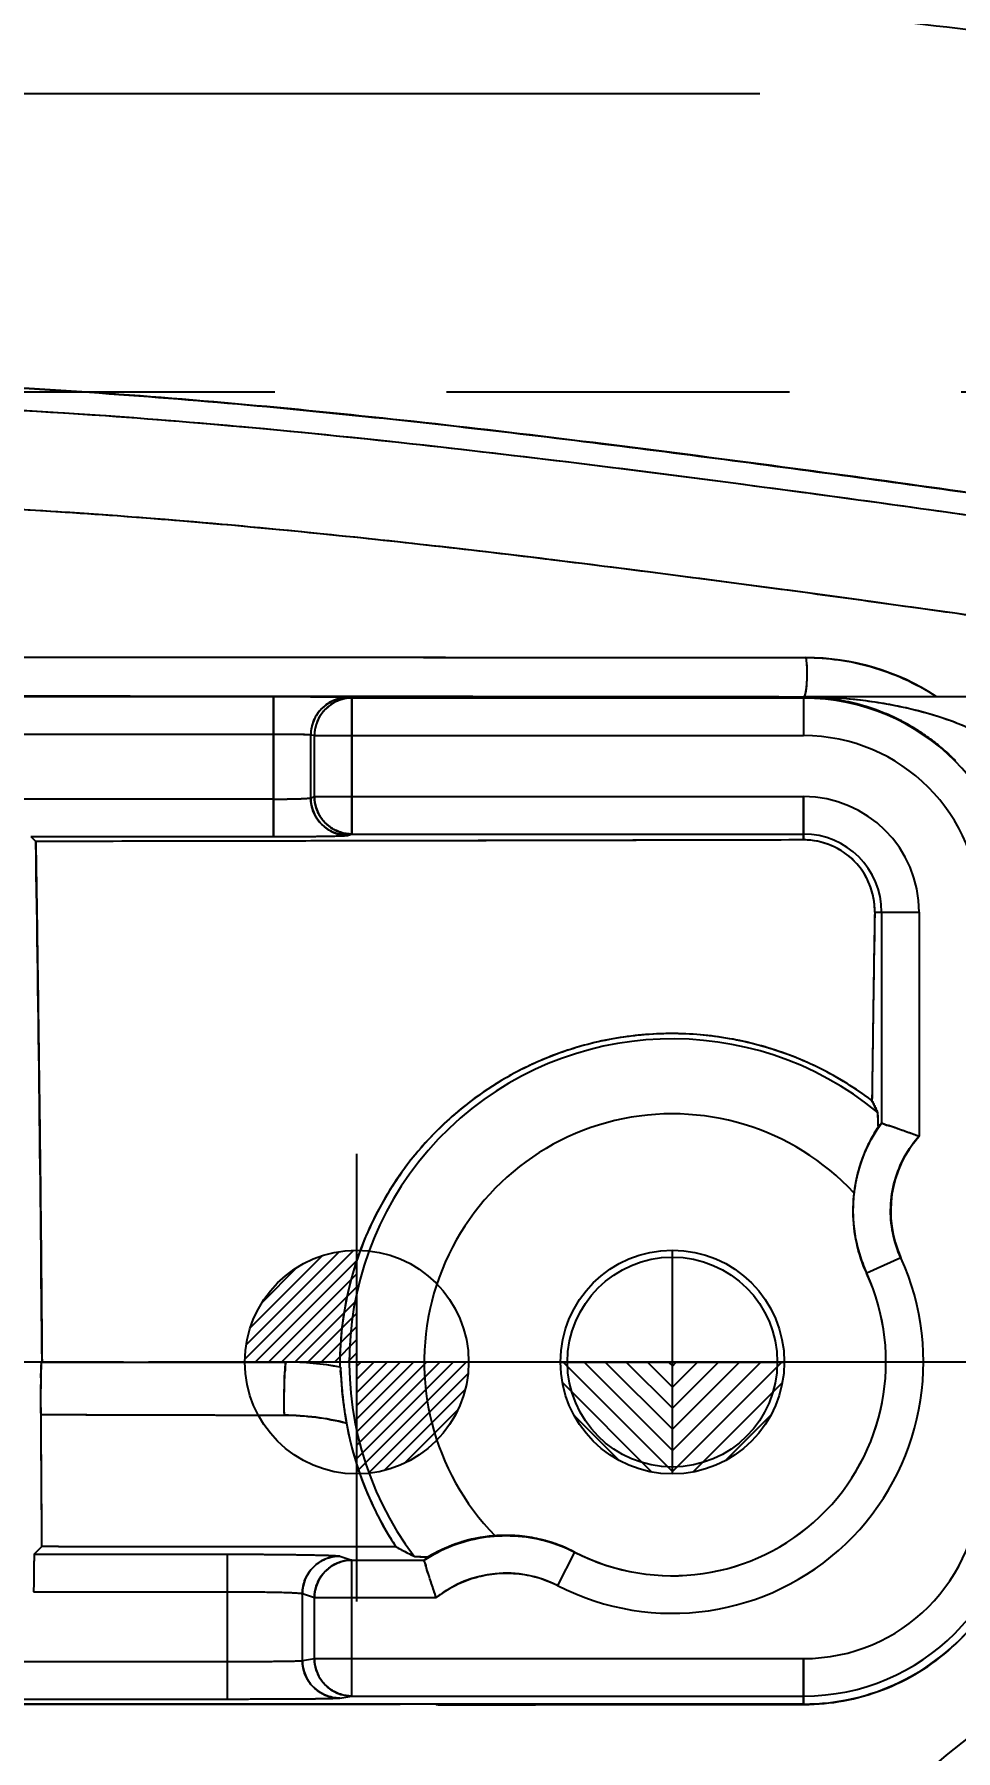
# Model space of a CAD drawing. Header units: millimetres. Extents: x 23075 to 24509, y -21593 to -20579.
# Drawn here: x 23818.43 to 23830.78, y -20919.09 to -20896.09 of the extents above; entities that cross this region are included whole.
import ezdxf

# ---------------------------------------------------------------- set-up
doc = ezdxf.new("R2010")
doc.units = ezdxf.units.MM
doc.header["$LTSCALE"] = 8
for name, pattern in [('CENTER', [2, 1.25, -0.25, 0.25, -0.25]), ('CENTER2', [1.125, 0.75, -0.125, 0.125, -0.125]), ('HIDDEN', [0.375, 0.25, -0.125])]:
    doc.linetypes.add(name, pattern=pattern)
doc.layers.get('DEFPOINTS').update_dxf_attribs({"color": 6})
for name, color, linetype in [('Cav-cor', 30, 'Continuous'), ('CL', 1, 'Continuous'), ('PIN', 5, 'Continuous'), ('PRODUCT', 1, 'Continuous'), ('SP', 3, 'Continuous'), ('WT', 4, 'Continuous')]:
    doc.layers.add(name, color=color, linetype=linetype)
doc.layers.add('dim', color=3, linetype='Continuous', lineweight=15)
doc.styles.get("Standard").update_dxf_attribs({"font": 'txt.shx', "width": 0.8, "bigfont": 'chineset.shx'})
doc.dimstyles.new('ISO-25', dxfattribs={"dimtxt": 5, "dimasz": 4, "dimexe": 0.3, "dimexo": 0.3, "dimtad": 0, "dimzin": 1, "dimdsep": 46, "dimtxsty": 'Standard', "dimcen": 0, "dimclrd": 3, "dimclre": 3, "dimclrt": 3, "dimazin": 0, "dimtfac": 1, "dimtofl": 0, "dimtmove": 0, "dimatfit": 0, "dimfxl": 0, "dimarcsym": 0})

# ---------------------------------------------------------------- blocks, each defined once
blk = doc.blocks.new('20160826.095208')
at = {"layer": 'SP', "linetype": 'HIDDEN'}
for radius in [16.5, 15, 14]:
    blk.add_circle((0, 0), radius, dxfattribs=at)
blk = doc.blocks.new('*D28254')
at = {"layer": 'DEFPOINTS', "color": 0}
for p in [(23757.156, -20886.885), (23896.296, -20886.885), (23858.156, -20996.885)]:
    blk.add_point(p, dxfattribs=at)
at = {"layer": 'dim', "color": 3, "lineweight": -2}
for p, q in [((23757.456, -20886.885), (23896.596, -20886.885)), ((23896.296, -20890.885), (23896.296, -20933.593)), ((23896.296, -20992.885), (23896.296, -20950.177)), ((23858.456, -20996.885), (23896.596, -20996.885))]:
    blk.add_line(p, q, dxfattribs=at)
at = {"layer": 'dim', "color": 3}
for points in [[(23896.963, -20890.885), (23895.63, -20890.885), (23896.296, -20886.885)], [(23895.63, -20992.885), (23896.963, -20992.885), (23896.296, -20996.885)]]:
    blk.add_solid(points, dxfattribs=at)
at = {"layer": 'dim', "color": 3, "insert": (23896.296, -20941.885), "char_height": 5, "attachment_point": 5, "rotation": 90}
blk.add_mtext('110.00', dxfattribs=at)
blk = doc.blocks.new('*D28255')
at = {"layer": 'DEFPOINTS', "color": 0}
for p in [(23757.156, -20844.885), (23853.682, -20996.885), (23904.156, -20996.885)]:
    blk.add_point(p, dxfattribs=at)
at = {"layer": 'dim', "color": 3, "lineweight": -2}
for p, q in [((23757.456, -20844.885), (23904.456, -20844.885)), ((23904.156, -20848.885), (23904.156, -20911.593)), ((23904.156, -20992.885), (23904.156, -20930.177)), ((23853.982, -20996.885), (23904.456, -20996.885))]:
    blk.add_line(p, q, dxfattribs=at)
at = {"layer": 'dim', "color": 3}
for points in [[(23904.823, -20848.885), (23903.49, -20848.885), (23904.156, -20844.885)], [(23903.49, -20992.885), (23904.823, -20992.885), (23904.156, -20996.885)]]:
    blk.add_solid(points, dxfattribs=at)
at = {"layer": 'dim', "color": 3, "insert": (23904.156, -20920.885), "char_height": 5, "attachment_point": 5, "rotation": 90}
blk.add_mtext('152.00', dxfattribs=at)

msp = doc.modelspace()

# ---------------------------------------------------------------- hatches: boundary and pattern name
at = {"layer": 'PIN', "linetype": 'Continuous'}
h = msp.add_hatch(dxfattribs=at)
h.set_pattern_fill('ANSI31', color=3, angle=90, style=0)
h.set_pattern_definition([(45, (23617.47071, -20928.12481), (0.08838835, -0.08838835), [])])
h.paths.add_polyline_path([(23822.753, -20913.885), (23824.253, -20913.885, -0.414214), (23822.753, -20915.385)])
h.paths.add_polyline_path([(23822.753, -20912.385), (23822.753, -20913.885), (23821.253, -20913.885, -0.414214)])
at = {"layer": 'PIN', "linetype": 'CENTER2'}
h = msp.add_hatch(dxfattribs=at)
h.set_pattern_fill('ANSI31', color=4, scale=1.6, angle=90, style=0)
h.set_pattern_definition([(135, (24101.14106, -20501.9171), (-0.14142136, -0.14142136), [])])
h.paths.add_polyline_path([(23826.985, -20913.885), (23825.485, -20913.885, 0.414214), (23826.985, -20915.385)])
h = msp.add_hatch(dxfattribs=at)
h.set_pattern_fill('ANSI31', color=4, scale=1.6, angle=90, style=0)
h.set_pattern_definition([(45, (23552.82942, -20501.9171), (0.14142136, -0.14142136), [])])
h.paths.add_polyline_path([(23826.985, -20913.885), (23828.485, -20913.885, -0.414214), (23826.985, -20915.385)])

# ---------------------------------------------------------------- linework, layer by layer
at = {"layer": 'Cav-cor', "color": 241}
for p, q in [((23821.635, -20904.97), (23800.678, -20904.97)), ((23821.635, -20906.842), (23821.635, -20904.97)), ((23822.688, -20904.986), (23822.638, -20904.978)), ((23828.744, -20904.986), (23822.688, -20904.986)), ((23822.688, -20906.808), (23822.688, -20904.986)), ((23828.744, -20904.97), (23828.744, -20905.489)), ((23821.635, -20905.472), (23800.678, -20905.472)), ((23822.187, -20905.489), (23822.136, -20905.481)), ((23822.136, -20906.323), (23822.136, -20905.481)), ((23822.187, -20905.489), (23828.744, -20905.489)), ((23822.187, -20906.306), (23822.187, -20905.489)), ((23821.635, -20906.339), (23800.678, -20906.339)), ((23822.136, -20906.323), (23822.187, -20906.306)), ((23822.187, -20906.306), (23828.744, -20906.306)), ((23828.744, -20906.887), (23828.744, -20906.306)), ((23818.384, -20906.842), (23821.635, -20906.842)), ((23818.384, -20906.842), (23818.449, -20906.907)), ((23822.638, -20906.825), (23822.688, -20906.808)), ((23822.688, -20906.808), (23828.744, -20906.808)), ((23829.698, -20907.855), (23830.293, -20907.855)), ((23829.791, -20907.855), (23829.791, -20910.682)), ((23830.293, -20907.855), (23830.293, -20910.858)), ((23829.747, -20910.732), (23829.791, -20910.682)), ((23830.048, -20912.486), (23829.591, -20912.695)), ((23818.533, -20913.885), (23821.809, -20913.885)), ((23818.43, -20916.461), (23818.531, -20916.359)), ((23818.43, -20916.461), (23821.021, -20916.461)), ((23821.021, -20918.401), (23821.021, -20916.461)), ((23822.526, -20916.486), (23822.688, -20916.54)), ((23822.688, -20916.54), (23823.657, -20916.54)), ((23822.688, -20918.362), (23822.688, -20916.54)), ((23823.657, -20916.54), (23823.712, -20916.496)), ((23825.447, -20916.88), (23825.677, -20916.433)), ((23818.421, -20916.963), (23821.021, -20916.963)), ((23822.024, -20916.988), (23822.187, -20917.042)), ((23822.024, -20917.886), (23822.024, -20916.988)), ((23822.187, -20917.042), (23823.818, -20917.042)), ((23822.187, -20917.859), (23822.187, -20917.042)), ((23801.292, -20917.899), (23821.021, -20917.899)), ((23822.024, -20917.886), (23822.187, -20917.859)), ((23822.187, -20917.859), (23828.744, -20917.859)), ((23828.744, -20918.469), (23828.744, -20917.859)), ((23801.292, -20918.401), (23821.021, -20918.401)), ((23822.526, -20918.389), (23822.688, -20918.362)), ((23822.688, -20918.362), (23828.744, -20918.362)), ((23828.744, -20918.469), (23793.569, -20918.469))]:
    msp.add_line(p, q, dxfattribs=at)
msp.add_circle((23826.985, -20913.885), 1.407, dxfattribs=at)
for centre, radius, start, end in [((23828.772, -20907.652), 3.209, 56.9338, 89.9546), ((23822.639, -20905.481), 0.502, 90.0723, 180.0094), ((23822.689, -20905.489), 0.503, 90.0926, 179.9924), ((23828.726, -20907.869), 2.899, 44.7826, 89.6379), ((23828.744, -20907.855), 2.869, 0, 90), ((23828.744, -20907.855), 2.366, 0, 90), ((23822.639, -20906.323), 0.503, 180.0246, 269.9007), ((23822.689, -20906.306), 0.503, 180.0279, 269.8975), ((23828.744, -20907.855), 1.549, 0, 90), ((22952.304, -20920.836), 866.257, 0.459734, 0.92133), ((23828.744, -20907.855), 1.047, 0, 90), ((23828.746, -20907.839), 0.952, 359.0592, 90.1205), ((24753.578, -20922.681), 923.999, 179.080606, 179.237217), ((23826.985, -20913.885), 4.332, 50.548, 216.9154), ((23826.985, -20913.885), 3.327, 42.965, 224.3928), ((23820.939, -20914.695), 9.73, 25.2775, 26.3198), ((23831.418, -20911.86), 1.506, 138.3002, 204.5666), ((23831.416, -20911.854), 2.01, 173.2315, 204.6261), ((23826.985, -20913.885), 3.367, 242.8155, 24.5477), ((23826.985, -20913.885), 2.864, 242.7328, 24.625), ((23821.809, -20917.704), 3.819, 79.1803, 90), ((23821.773, -20917.993), 3.396, 75.6437, 89.8253), ((23826.966, -20913.923), 4.42, 190.1625, 213.5022), ((23828.744, -20915.493), 2.869, 270, 0), ((23828.744, -20915.493), 2.366, 270, 0), ((23824.752, -20918.218), 2.01, 62.7318, 94.1263), ((23822.527, -20916.988), 0.503, 90.0993, 179.9754), ((23822.689, -20917.042), 0.503, 90.1025, 179.9721), ((23827.959, -20907.606), 9.928, 241.8811, 243.4493), ((23824.758, -20918.222), 1.508, 62.8244, 128.5523), ((23828.744, -20915.493), 2.976, 270, 321.2095), ((23822.527, -20917.886), 0.502, 179.9906, 269.9277), ((23822.689, -20917.859), 0.503, 180.0076, 269.9074)]:
    msp.add_arc(centre, radius, start, end, dxfattribs=at)
for points, knots in [([(23857.859, -20903.399), (23856.502, -20902.715), (23853.739, -20901.457), (23848.053, -20899.355), (23842.174, -20897.82), (23836.197, -20896.726), (23831.66, -20896.088), (23827.091, -20895.602), (23823.269, -20895.297), (23820.206, -20895.096), (23817.146, -20894.918), (23813.325, -20894.739), (23808.742, -20894.619), (23804.165, -20894.617), (23799.594, -20894.756), (23795.03, -20895.062), (23790.478, -20895.552), (23787.454, -20895.976), (23785.944, -20896.208)], [0, 0, 0, 0, 0.062299, 0.124308, 0.248372, 0.310736, 0.373347, 0.436159, 0.499077, 0.530536, 0.561971, 0.624739, 0.687373, 0.749894, 0.812349, 0.874814, 0.937368, 1, 1, 1, 1]), ([(23848.561, -20909.379), (23848.064, -20908.807), (23847.268, -20907.991), (23846.114, -20907.008), (23845.198, -20906.333), (23844.236, -20905.726), (23843.233, -20905.189), (23842.196, -20904.722), (23840.779, -20904.182), (23839.325, -20903.749), (23837.853, -20903.389), (23836.371, -20903.075), (23834.505, -20902.751), (23831.507, -20902.305), (23828.506, -20901.889), (23825.5, -20901.506), (23823.243, -20901.243), (23820.981, -20901.02), (23817.959, -20900.79), (23815.686, -20900.711), (23814.171, -20900.711)], [0, 0, 0, 0, 0.062487, 0.093744, 0.125002, 0.156262, 0.187521, 0.218778, 0.250036, 0.31253, 0.343781, 0.375032, 0.437529, 0.500027, 0.625023, 0.687521, 0.750019, 0.812517, 0.875015, 1, 1, 1, 1]), ([(23848.333, -20909.576), (23848.086, -20909.292), (23847.575, -20908.739), (23846.764, -20907.955), (23845.902, -20907.225), (23844.991, -20906.558), (23844.035, -20905.957), (23842.705, -20905.253), (23841.307, -20904.687), (23839.874, -20904.228), (23838.787, -20903.926), (23837.69, -20903.661), (23836.217, -20903.353), (23834.363, -20903.034), (23831.387, -20902.593), (23828.406, -20902.18), (23825.421, -20901.8), (23823.179, -20901.54), (23820.933, -20901.318), (23817.933, -20901.091), (23815.676, -20901.013), (23814.171, -20901.013)], [0, 0, 0, 0, 0.031249, 0.062498, 0.093747, 0.124996, 0.156244, 0.187491, 0.249962, 0.281213, 0.312465, 0.343717, 0.374969, 0.437471, 0.499975, 0.624982, 0.687487, 0.749991, 0.812496, 0.875001, 1, 1, 1, 1]), ([(23839.398, -20905.472), (23838.889, -20905.323), (23837.862, -20905.053), (23835.786, -20904.61), (23833.69, -20904.272), (23831.59, -20903.965), (23829.489, -20903.668), (23826.86, -20903.315), (23823.7, -20902.925), (23820.532, -20902.605), (23817.355, -20902.391), (23815.233, -20902.338), (23814.171, -20902.338)], [0, 0, 0, 0, 0.062501, 0.125005, 0.249998, 0.312498, 0.374996, 0.499993, 0.624991, 0.749989, 0.874996, 1, 1, 1, 1]), ([(23814.172, -20904.435), (23815.394, -20904.435), (23820.262, -20904.436), (23825.129, -20904.441), (23828.774, -20904.443)], [0, 0, 0, 0, 0.251183, 1, 1, 1, 1]), ([(23828.774, -20904.443), (23828.782, -20904.494), (23828.788, -20904.575), (23828.789, -20904.685), (23828.786, -20904.771), (23828.78, -20904.847), (23828.771, -20904.907), (23828.762, -20904.945), (23828.752, -20904.963), (23828.747, -20904.967), (23828.744, -20904.967)], [0, 0, 0, 0, 0.288362, 0.456219, 0.620898, 0.768026, 0.885061, 0.962766, 0.985742, 1, 1, 1, 1]), ([(23814.172, -20904.956), (23815.392, -20904.956), (23820.249, -20904.957), (23825.107, -20904.963), (23828.744, -20904.967)], [0, 0, 0, 0, 0.251176, 1, 1, 1, 1]), ([(23822.638, -20904.978), (23822.635, -20904.978), (23822.626, -20904.977), (23822.595, -20904.976), (23822.536, -20904.975), (23822.442, -20904.973), (23822.318, -20904.972), (23822.17, -20904.971), (23821.939, -20904.97), (23821.759, -20904.97), (23821.635, -20904.97)], [0, 0, 0, 0, 0.009498, 0.027892, 0.090666, 0.186103, 0.310783, 0.46022, 0.62904, 1, 1, 1, 1]), ([(23828.744, -20904.967), (23829.04, -20904.967), (23829.633, -20904.965), (23830.226, -20904.963), (23830.522, -20904.963)], [0, 0, 0, 0, 0.499493, 1, 1, 1, 1]), ([(23831.14, -20905.472), (23830.953, -20905.378), (23830.565, -20905.226), (23829.766, -20905.026), (23829.151, -20904.971), (23828.744, -20904.97)], [0, 0, 0, 0, 0.254373, 0.50518, 1, 1, 1, 1]), ([(23830.522, -20904.963), (23830.916, -20904.963), (23832.486, -20904.966), (23834.056, -20904.968), (23835.232, -20904.97)], [0, 0, 0, 0, 0.250515, 1, 1, 1, 1]), ([(23822.136, -20905.481), (23822.132, -20905.479), (23822.116, -20905.479), (23822.086, -20905.477), (23822.038, -20905.476), (23821.976, -20905.475), (23821.902, -20905.474), (23821.787, -20905.473), (23821.697, -20905.472), (23821.635, -20905.472)], [0, 0, 0, 0, 0.028019, 0.090826, 0.186264, 0.310925, 0.460333, 0.629118, 1, 1, 1, 1]), ([(23821.635, -20906.339), (23821.697, -20906.339), (23821.787, -20906.339), (23821.902, -20906.337), (23821.976, -20906.335), (23822.038, -20906.332), (23822.081, -20906.33), (23822.107, -20906.328), (23822.121, -20906.326), (23822.13, -20906.325), (23822.135, -20906.324), (23822.136, -20906.323)], [0, 0, 0, 0, 0.370526, 0.539144, 0.688414, 0.812985, 0.908417, 0.944114, 0.971372, 0.989998, 1, 1, 1, 1]), ([(23828.744, -20906.887), (23827.888, -20906.889), (23824.457, -20906.897), (23821.025, -20906.904), (23818.449, -20906.907)], [0, 0, 0, 0, 0.249342, 1, 1, 1, 1]), ([(23821.635, -20906.842), (23821.698, -20906.842), (23821.822, -20906.842), (23822.002, -20906.841), (23822.17, -20906.839), (23822.318, -20906.837), (23822.442, -20906.835), (23822.527, -20906.832), (23822.58, -20906.83), (23822.607, -20906.829), (23822.626, -20906.827), (23822.635, -20906.826), (23822.638, -20906.825)], [0, 0, 0, 0, 0.18881, 0.370871, 0.539648, 0.689051, 0.81371, 0.909147, 0.944798, 0.971958, 0.990399, 1, 1, 1, 1]), ([(23829.661, -20910.38), (23829.318, -20910.122), (23828.541, -20909.696), (23827.453, -20909.469), (23826.569, -20909.485), (23825.925, -20909.592), (23825.319, -20909.786), (23824.586, -20910.14), (23823.792, -20910.747), (23823.193, -20911.529), (23822.851, -20912.223), (23822.6, -20912.964), (23822.524, -20913.558), (23822.526, -20913.953)], [0, 0, 0, 0, 0.130394, 0.265199, 0.33248, 0.398456, 0.462694, 0.525148, 0.645398, 0.762476, 0.820992, 0.879914, 1, 1, 1, 1]), ([(23829.747, -20910.732), (23829.746, -20910.706), (23829.745, -20910.661), (23829.743, -20910.608), (23829.742, -20910.575), (23829.741, -20910.558), (23829.74, -20910.547), (23829.739, -20910.542), (23829.738, -20910.54)], [0, 0, 0, 0, 0.400198, 0.70918, 0.82482, 0.9125, 0.971094, 1, 1, 1, 1]), ([(23829.747, -20910.732), (23829.672, -20910.845), (23829.522, -20911.126), (23829.442, -20911.437), (23829.42, -20911.617)], [0, 0, 0, 0, 0.428539, 1, 1, 1, 1]), ([(23829.791, -20910.682), (23829.791, -20910.681), (23829.792, -20910.682), (23829.796, -20910.683), (23829.804, -20910.686), (23829.817, -20910.69), (23829.835, -20910.697), (23829.857, -20910.704), (23829.884, -20910.712), (23829.914, -20910.722), (23829.961, -20910.738), (23830.026, -20910.761), (23830.11, -20910.79), (23830.2, -20910.823), (23830.262, -20910.846), (23830.293, -20910.858)], [0, 0, 0, 0, 0.002028, 0.006538, 0.023213, 0.049644, 0.085232, 0.129462, 0.181835, 0.24184, 0.3088, 0.460374, 0.630238, 0.812315, 1, 1, 1, 1]), ([(23818.52, -20914.589), (23818.519, -20914.549), (23818.519, -20914.468), (23818.519, -20914.346), (23818.519, -20914.227), (23818.52, -20914.133), (23818.521, -20914.064), (23818.522, -20914.02), (23818.522, -20913.981), (23818.523, -20913.948), (23818.524, -20913.922), (23818.525, -20913.904), (23818.526, -20913.894), (23818.526, -20913.889), (23818.527, -20913.887), (23818.527, -20913.885), (23818.528, -20913.885)], [0, 0, 0, 0, 0.169094, 0.345509, 0.51812, 0.676604, 0.747424, 0.811181, 0.866881, 0.913663, 0.950858, 0.977838, 0.987372, 0.994238, 0.998423, 1, 1, 1, 1]), ([(23821.783, -20914.597), (23821.782, -20914.557), (23821.781, -20914.475), (23821.781, -20914.353), (23821.782, -20914.232), (23821.785, -20914.122), (23821.789, -20914.039), (23821.792, -20913.982), (23821.795, -20913.949), (23821.798, -20913.923), (23821.802, -20913.903), (23821.804, -20913.892), (23821.808, -20913.885), (23821.809, -20913.885)], [0, 0, 0, 0, 0.167188, 0.342588, 0.514589, 0.672816, 0.807609, 0.863469, 0.910529, 0.948043, 0.975436, 0.99255, 1, 1, 1, 1]), ([(23822.532, -20913.954), (23822.532, -20913.954), (23822.533, -20913.956), (23822.533, -20913.959), (23822.534, -20913.965), (23822.535, -20913.976), (23822.536, -20913.996), (23822.538, -20914.025), (23822.54, -20914.061), (23822.543, -20914.104), (23822.546, -20914.153), (23822.552, -20914.227), (23822.561, -20914.328), (23822.576, -20914.453), (23822.594, -20914.579), (23822.608, -20914.662), (23822.615, -20914.703)], [0, 0, 0, 0, 0.00176, 0.006267, 0.01357, 0.023651, 0.052022, 0.090896, 0.139517, 0.197069, 0.26247, 0.33455, 0.4937, 0.663985, 0.835779, 1, 1, 1, 1]), ([(23818.531, -20916.359), (23818.53, -20916.21), (23818.527, -20915.62), (23818.523, -20915.03), (23818.52, -20914.589)], [0, 0, 0, 0, 0.253112, 1, 1, 1, 1]), ([(23818.52, -20914.589), (23818.792, -20914.589), (23819.88, -20914.592), (23820.967, -20914.595), (23821.783, -20914.597)], [0, 0, 0, 0, 0.250097, 1, 1, 1, 1]), ([(23824.608, -20916.213), (23824.428, -20916.226), (23824.115, -20916.291), (23823.828, -20916.427), (23823.712, -20916.496)], [0, 0, 0, 0, 0.570115, 1, 1, 1, 1]), ([(23823.28, -20916.362), (23822.885, -20916.362), (23821.302, -20916.361), (23819.719, -20916.36), (23818.531, -20916.359)], [0, 0, 0, 0, 0.249865, 1, 1, 1, 1]), ([(23821.021, -20916.461), (23821.116, -20916.461), (23821.302, -20916.461), (23821.573, -20916.462), (23821.824, -20916.465), (23822.046, -20916.468), (23822.21, -20916.471), (23822.32, -20916.474), (23822.386, -20916.476), (23822.439, -20916.478), (23822.48, -20916.48), (23822.507, -20916.483), (23822.522, -20916.484), (23822.526, -20916.486)], [0, 0, 0, 0, 0.188802, 0.370864, 0.539662, 0.689083, 0.813748, 0.865354, 0.909178, 0.944819, 0.971971, 0.990403, 1, 1, 1, 1]), ([(23823.521, -20916.487), (23823.523, -20916.488), (23823.529, -20916.489), (23823.539, -20916.49), (23823.556, -20916.491), (23823.588, -20916.493), (23823.641, -20916.494), (23823.686, -20916.495), (23823.712, -20916.496)], [0, 0, 0, 0, 0.028429, 0.086466, 0.173603, 0.288829, 0.597845, 1, 1, 1, 1]), ([(23823.819, -20917.042), (23823.808, -20917.011), (23823.787, -20916.949), (23823.756, -20916.859), (23823.729, -20916.774), (23823.709, -20916.709), (23823.694, -20916.662), (23823.685, -20916.632), (23823.677, -20916.606), (23823.67, -20916.584), (23823.665, -20916.566), (23823.66, -20916.553), (23823.658, -20916.545), (23823.656, -20916.54), (23823.657, -20916.54)], [0, 0, 0, 0, 0.18841, 0.371037, 0.541161, 0.69266, 0.759476, 0.819286, 0.871427, 0.915414, 0.950776, 0.977024, 0.993578, 1, 1, 1, 1]), ([(23821.021, -20916.963), (23821.084, -20916.963), (23821.208, -20916.964), (23821.389, -20916.965), (23821.556, -20916.967), (23821.704, -20916.97), (23821.813, -20916.973), (23821.887, -20916.976), (23821.931, -20916.978), (23821.966, -20916.981), (23821.994, -20916.983), (23822.012, -20916.985), (23822.021, -20916.987), (23822.024, -20916.988)], [0, 0, 0, 0, 0.188729, 0.37072, 0.539451, 0.688816, 0.813443, 0.865043, 0.908871, 0.944531, 0.971724, 0.990234, 1, 1, 1, 1]), ([(23821.021, -20917.899), (23821.145, -20917.899), (23821.325, -20917.898), (23821.556, -20917.897), (23821.704, -20917.895), (23821.828, -20917.893), (23821.913, -20917.892), (23821.966, -20917.89), (23821.994, -20917.889), (23822.012, -20917.888), (23822.021, -20917.887), (23822.024, -20917.886)], [0, 0, 0, 0, 0.370897, 0.539715, 0.689158, 0.813841, 0.909277, 0.944914, 0.972055, 0.990462, 1, 1, 1, 1]), ([(23821.021, -20918.401), (23821.207, -20918.401), (23821.478, -20918.401), (23821.824, -20918.399), (23822.046, -20918.398), (23822.231, -20918.396), (23822.36, -20918.394), (23822.439, -20918.392), (23822.48, -20918.391), (23822.507, -20918.39), (23822.521, -20918.389), (23822.526, -20918.389)], [0, 0, 0, 0, 0.370934, 0.539768, 0.689224, 0.813915, 0.909352, 0.944984, 0.972115, 0.990503, 1, 1, 1, 1])]:
    msp.add_open_spline(points, degree=3, knots=knots, dxfattribs=at)
at = {"layer": 'CL', "color": 6, "linetype": 'CENTER'}
msp.add_line((23851.627, -20913.885), (23787.065, -20913.885), dxfattribs=at)
at = {"layer": 'PIN', "color": 3, "linetype": 'CENTER2'}
for p, q in [((23822.753, -20917.095), (23822.753, -20910.675)), ((23825.963, -20913.885), (23819.543, -20913.885))]:
    msp.add_line(p, q, dxfattribs=at)
at = {"layer": 'PIN', "color": 4, "linetype": 'CENTER2'}
for p, q in [((23826.985, -20915.385), (23826.985, -20912.385)), ((23826.985, -20915.385), (23826.985, -20912.385)), ((23825.485, -20913.885), (23828.485, -20913.885))]:
    msp.add_line(p, q, dxfattribs=at)
at = {"layer": 'PIN', "color": 3, "linetype": 'Continuous'}
msp.add_circle((23822.753, -20913.885), 1.5, dxfattribs=at)
at = {"layer": 'PIN', "color": 4}
msp.add_circle((23826.985, -20913.885), 1.5, dxfattribs=at)
at = {"layer": 'PRODUCT'}
for p, q in [((23821.635, -20904.97), (23800.678, -20904.97)), ((23821.635, -20904.97), (23821.635, -20906.842)), ((23822.688, -20904.986), (23822.638, -20904.978)), ((23828.744, -20904.986), (23822.688, -20904.986)), ((23822.688, -20904.986), (23822.688, -20906.808)), ((23835.232, -20904.97), (23828.744, -20904.97)), ((23828.744, -20904.97), (23828.744, -20905.489)), ((23821.635, -20905.472), (23800.678, -20905.472)), ((23822.187, -20905.489), (23822.136, -20905.481)), ((23822.136, -20906.323), (23822.136, -20905.481)), ((23822.187, -20905.489), (23828.744, -20905.489)), ((23822.187, -20906.306), (23822.187, -20905.489)), ((23821.635, -20906.339), (23800.678, -20906.339)), ((23822.136, -20906.323), (23822.187, -20906.306)), ((23822.187, -20906.306), (23828.744, -20906.306)), ((23828.744, -20906.306), (23828.744, -20906.887)), ((23818.384, -20906.842), (23821.635, -20906.842)), ((23818.384, -20906.842), (23818.449, -20906.907)), ((23822.638, -20906.825), (23822.688, -20906.808)), ((23822.688, -20906.808), (23828.744, -20906.808)), ((23829.698, -20907.855), (23830.293, -20907.855)), ((23829.791, -20907.855), (23829.791, -20910.682)), ((23830.293, -20907.855), (23830.293, -20910.858)), ((23830.048, -20912.486), (23829.591, -20912.695)), ((23818.528, -20913.885), (23816.649, -20913.885)), ((23818.528, -20913.885), (23821.809, -20913.885)), ((23832.176, -20913.885), (23821.809, -20913.885)), ((23818.43, -20916.461), (23818.531, -20916.359)), ((23818.43, -20916.461), (23821.021, -20916.461)), ((23821.021, -20918.401), (23821.021, -20916.461)), ((23822.526, -20916.486), (23822.688, -20916.54)), ((23822.688, -20918.362), (23822.688, -20916.54)), ((23822.688, -20916.54), (23823.657, -20916.54)), ((23825.447, -20916.88), (23825.677, -20916.433)), ((23818.421, -20916.963), (23821.021, -20916.963)), ((23822.024, -20916.988), (23822.187, -20917.042)), ((23822.024, -20917.886), (23822.024, -20916.988)), ((23822.187, -20917.859), (23822.187, -20917.042)), ((23822.187, -20917.042), (23823.818, -20917.042)), ((23801.292, -20917.899), (23821.021, -20917.899)), ((23822.024, -20917.886), (23822.187, -20917.859)), ((23822.187, -20917.859), (23828.744, -20917.859)), ((23828.744, -20917.859), (23828.744, -20918.474)), ((23801.292, -20918.401), (23821.021, -20918.401)), ((23822.526, -20918.389), (23822.688, -20918.362)), ((23822.688, -20918.362), (23828.744, -20918.362)), ((23823.819, -20918.476), (23823.819, -20918.472))]:
    msp.add_line(p, q, dxfattribs=at)
msp.add_circle((23826.985, -20913.885), 1.407, dxfattribs=at)
for centre, radius, start, end in [((23828.744, -20907.855), 2.869, 0, 90), ((23828.744, -20907.855), 2.366, 0, 90), ((23828.744, -20907.855), 1.549, 0, 90), ((23828.744, -20907.855), 1.047, 0, 90), ((23826.985, -20913.885), 4.332, 50.548, 216.9154), ((23826.985, -20913.885), 3.327, 42.965, 224.3928), ((23826.985, -20913.885), 3.367, 242.8155, 24.5477), ((23826.985, -20913.885), 2.864, 242.8155, 24.5477), ((23821.809, -20917.704), 3.819, 79.095, 90), ((23828.744, -20915.493), 2.869, 270, 0), ((23828.744, -20915.493), 2.366, 270, 0)]:
    msp.add_arc(centre, radius, start, end, dxfattribs=at)
for points, start_tangent, end_tangent in [([(23814.171, -20900.711), (23818.638, -20900.853), (23822.87, -20901.21), (23826.769, -20901.668), (23830.387, -20902.153), (23833.765, -20902.643), (23836.922, -20903.194), (23839.854, -20903.915), (23842.538, -20904.88), (23844.919, -20906.164), (23846.956, -20907.739), (23848.561, -20909.378)], (1, 0.000002), (0.655023, -0.755609)), ([(23848.333, -20909.576), (23847.949, -20909.148), (23847.508, -20908.685), (23846.996, -20908.186), (23846.402, -20907.653), (23845.747, -20907.121), (23845.118, -20906.661), (23844.554, -20906.287), (23844.028, -20905.969), (23843.513, -20905.685), (23842.983, -20905.417), (23842.411, -20905.154), (23841.773, -20904.888), (23841.053, -20904.618), (23840.268, -20904.356), (23839.409, -20904.101), (23838.461, -20903.85), (23837.403, -20903.604), (23836.211, -20903.362), (23834.861, -20903.124), (23833.355, -20902.886), (23831.691, -20902.642), (23829.852, -20902.383), (23827.837, -20902.111), (23825.628, -20901.829), (23823.197, -20901.548), (23820.509, -20901.29), (23817.528, -20901.095), (23814.171, -20901.013)], (-0.655544, 0.755157), (-1, 0.000005)), ([(23839.398, -20905.472), (23837.412, -20904.962), (23835.137, -20904.515), (23832.557, -20904.107), (23829.647, -20903.693), (23826.381, -20903.259), (23822.729, -20902.831), (23818.652, -20902.484), (23814.171, -20902.338)], (-0.959546, 0.281553), (-1, 0)), ([(23814.172, -20904.435), (23818.576, -20904.436), (23823.441, -20904.439), (23828.774, -20904.443)], (1, 0.000033), (1, -0.00072)), ([(23828.774, -20904.443), (23828.785, -20904.54), (23828.788, -20904.656), (23828.785, -20904.774), (23828.776, -20904.875), (23828.761, -20904.943), (23828.744, -20904.967)], (0.158051, -0.987431), (-0.998291, -0.058447)), ([(23828.774, -20904.443), (23829.214, -20904.474), (23829.655, -20904.567), (23830.089, -20904.726), (23830.522, -20904.963)], (1, -0.000783), (0.838129, -0.545472)), ([(23814.172, -20904.956), (23818.563, -20904.957), (23821.635, -20904.959)], (1, -0.000001), (1, -0.000903)), ([(23821.635, -20904.959), (23822.638, -20904.96)], (1, -0.000903), (1, -0.000986)), ([(23822.618, -20904.977), (23822.569, -20904.975), (23822.489, -20904.974), (23822.379, -20904.973), (23822.245, -20904.972), (23822.093, -20904.971), (23821.934, -20904.97), (23821.781, -20904.97), (23821.635, -20904.97)], (-0.999783, 0.020852), (-1, 0.000021)), ([(23822.638, -20904.978), (23822.446, -20905.016), (23822.283, -20905.125), (23822.175, -20905.288), (23822.136, -20905.481)], (-1, -0.000457), (-0.000456, -1)), ([(23822.688, -20904.986), (23822.533, -20905.011), (23822.393, -20905.083), (23822.282, -20905.194), (23822.211, -20905.334), (23822.187, -20905.489)], (-1, -0.000457), (-0.000456, -1)), ([(23822.638, -20904.978), (23822.618, -20904.977)], (-0.986357, 0.164623), (-0.999783, 0.020852)), ([(23822.638, -20904.96), (23822.688, -20904.96)], (1, -0.000986), (1, -0.00099)), ([(23822.688, -20904.96), (23823.416, -20904.961), (23828.744, -20904.967)], (1, -0.00099), (0.999999, -0.001301)), ([(23828.744, -20904.967), (23828.981, -20904.967), (23829.192, -20904.966), (23829.38, -20904.966), (23829.55, -20904.965), (23829.703, -20904.965), (23829.845, -20904.964), (23829.976, -20904.964), (23830.1, -20904.963), (23830.216, -20904.963), (23830.326, -20904.963), (23830.429, -20904.963), (23830.522, -20904.963)], (0.999999, 0.00138), (0.999999, -0.001334)), ([(23830.784, -20905.827), (23830.645, -20905.696), (23830.488, -20905.567), (23830.311, -20905.442), (23830.111, -20905.322), (23829.886, -20905.212), (23829.631, -20905.115), (23829.35, -20905.038), (23829.05, -20904.988), (23828.744, -20904.97)], (-0.705172, 0.709036), (-0.999984, 0.0056)), ([(23831.14, -20905.472), (23830.977, -20905.396), (23830.793, -20905.32), (23830.585, -20905.246), (23830.349, -20905.176), (23830.085, -20905.111), (23829.786, -20905.054), (23829.455, -20905.009), (23829.103, -20904.98), (23828.744, -20904.97)], (-0.893481, 0.449102), (-0.999997, 0.002392)), ([(23830.522, -20904.963), (23832.106, -20904.965), (23833.688, -20904.967), (23835.232, -20904.97)], (0.999999, -0.001334), (0.999999, -0.001707)), ([(23822.136, -20905.481), (23822.126, -20905.479), (23822.102, -20905.478), (23822.062, -20905.476), (23822.007, -20905.475), (23821.94, -20905.474), (23821.864, -20905.473), (23821.784, -20905.473), (23821.708, -20905.472), (23821.635, -20905.472)], (-0.948761, 0.315995), (-1, 0.000001)), ([(23821.635, -20906.339), (23821.706, -20906.339), (23821.783, -20906.339), (23821.862, -20906.337), (23821.938, -20906.336), (23822.005, -20906.334), (23822.06, -20906.331), (23822.101, -20906.328), (23822.126, -20906.326), (23822.136, -20906.323)], (1, 0.000001), (0.832468, 0.554073)), ([(23822.638, -20906.825), (23822.446, -20906.787), (23822.284, -20906.678), (23822.175, -20906.515), (23822.136, -20906.323)], (-1, 0.000915), (-0.000912, 1)), ([(23822.688, -20906.808), (23822.535, -20906.784), (23822.395, -20906.713), (23822.283, -20906.602), (23822.211, -20906.462), (23822.187, -20906.306)], (-1, 0.000915), (-0.000912, 1)), ([(23828.744, -20906.887), (23825.556, -20906.894), (23822.136, -20906.901), (23818.449, -20906.907)], (-0.999997, -0.002399), (-0.999999, -0.001069)), ([(23818.449, -20906.907), (23818.467, -20908.064), (23818.482, -20909.131), (23818.495, -20910.131), (23818.508, -20911.202), (23818.521, -20912.443), (23818.533, -20913.885)], (0.016041, -0.999871), (0.007961, -0.999968)), ([(23821.635, -20906.842), (23821.777, -20906.842), (23821.932, -20906.841), (23822.09, -20906.84), (23822.241, -20906.838), (23822.375, -20906.836), (23822.486, -20906.834), (23822.567, -20906.831), (23822.617, -20906.828), (23822.638, -20906.825)], (1, 0.00001), (0.948754, 0.316016)), ([(23829.698, -20907.855), (23829.661, -20907.576), (23829.555, -20907.337), (23829.397, -20907.144), (23829.201, -20907.003), (23828.977, -20906.916), (23828.744, -20906.887)], (0.016049, 0.999871), (-0.999997, -0.002399)), ([(23829.698, -20907.855), (23829.684, -20908.739), (23829.672, -20909.568), (23829.661, -20910.38)], (-0.016049, -0.999871), (-0.01335, -0.999911)), ([(23829.661, -20910.38), (23828.965, -20909.95), (23828.228, -20909.662), (23827.459, -20909.509), (23826.675, -20909.493), (23825.896, -20909.615), (23825.166, -20909.867), (23824.497, -20910.235), (23823.891, -20910.723), (23823.352, -20911.346), (23822.909, -20912.122), (23822.62, -20913.016), (23822.526, -20913.953)], (-0.798682, 0.601753), (0.006908, -0.999976)), ([(23829.661, -20910.38), (23829.687, -20910.433), (23829.713, -20910.486), (23829.738, -20910.54)], (0.443363, -0.896342), (0.426947, -0.904276)), ([(23829.744, -20910.629), (23829.741, -20910.564), (23829.738, -20910.54)], (-0.058856, 0.998266), (-0.426947, 0.904276)), ([(23829.591, -20912.695), (23829.456, -20912.294), (23829.409, -20911.873), (23829.452, -20911.447), (23829.583, -20911.041), (23829.79, -20910.682)], (-0.415395, 0.909641), (0.586192, 0.810172)), ([(23829.747, -20910.732), (23829.675, -20910.848), (23829.593, -20911.006), (23829.516, -20911.198), (23829.456, -20911.407), (23829.42, -20911.617)], (-0.552843, -0.833285), (-0.11784, -0.993033)), ([(23829.747, -20910.732), (23829.744, -20910.629)], (-0.021691, 0.999765), (-0.058856, 0.998266)), ([(23829.747, -20910.732), (23829.761, -20910.715), (23829.776, -20910.698), (23829.791, -20910.682)], (0.658824, 0.752298), (0.658824, 0.752298)), ([(23829.791, -20910.682), (23829.819, -20910.691), (23829.894, -20910.716), (23830.007, -20910.754), (23830.144, -20910.802), (23830.293, -20910.858)], (0.658809, 0.75231), (0.934586, -0.355736)), ([(23830.048, -20912.486), (23829.94, -20912.154), (23829.912, -20911.805), (23829.967, -20911.455), (23830.099, -20911.131), (23830.293, -20910.858)], (-0.41534, 0.909666), (0.664934, 0.746902)), ([(23829.42, -20911.617), (23829.407, -20911.814)], (-0.11784, -0.993033), (-0.020151, -0.999797)), ([(23829.407, -20911.814), (23829.407, -20911.905)], (-0.020151, -0.999797), (0.024966, -0.999688)), ([(23829.407, -20911.905), (23829.41, -20911.984), (23829.442, -20912.231)], (0.024966, -0.999688), (0.187704, -0.982226)), ([(23829.442, -20912.231), (23829.459, -20912.311)], (0.187704, -0.982226), (0.227561, -0.973764)), ([(23829.459, -20912.311), (23829.468, -20912.347), (23829.589, -20912.692)], (0.227561, -0.973764), (0.416677, -0.909054)), ([(23818.52, -20914.589), (23818.519, -20914.43), (23818.519, -20914.265), (23818.52, -20914.113), (23818.522, -20913.992), (23818.525, -20913.912), (23818.528, -20913.885)], (-0.007626, 0.999971), (1, 0)), ([(23821.783, -20914.597), (23821.781, -20914.402), (23821.783, -20914.205), (23821.789, -20914.037), (23821.798, -20913.925), (23821.809, -20913.885)], (-0.026131, 0.999659), (1, 0.000574)), ([(23822.532, -20913.954), (23822.535, -20913.982), (23822.54, -20914.064), (23822.549, -20914.19), (23822.564, -20914.351), (23822.587, -20914.528), (23822.615, -20914.703)], (0.981942, -0.189181), (0.17635, -0.984328)), ([(23818.531, -20916.359), (23818.528, -20915.745), (23818.524, -20915.155), (23818.52, -20914.589)], (-0.00583, 0.999983), (-0.007626, 0.999971)), ([(23818.52, -20914.589), (23820.124, -20914.592), (23821.783, -20914.597)], (0.999998, -0.002064), (0.999997, -0.002486)), ([(23821.783, -20914.597), (23822.203, -20914.624), (23822.615, -20914.703)], (0.999996, -0.002681), (0.968627, -0.248519)), ([(23822.615, -20914.703), (23822.762, -20915.289), (23822.986, -20915.846), (23823.28, -20916.362)], (0.17635, -0.984328), (0.551886, -0.833919)), ([(23823.657, -20916.54), (23824.024, -20916.35), (23824.436, -20916.237), (23824.865, -20916.214), (23825.283, -20916.281), (23825.677, -20916.433)], (0.836463, 0.548023), (0.889536, -0.456865)), ([(23824.608, -20916.213), (23824.398, -20916.239), (23824.187, -20916.288), (23823.993, -20916.356), (23823.831, -20916.43), (23823.712, -20916.496)], (-0.997409, -0.071937), (-0.859163, -0.511702)), ([(23824.809, -20916.209), (23824.608, -20916.213)], (-0.999601, 0.028245), (-0.997409, -0.071937)), ([(23824.894, -20916.213), (23824.809, -20916.209)], (-0.997512, 0.070492), (-0.999601, 0.028245)), ([(23825.223, -20916.264), (23824.973, -20916.22), (23824.894, -20916.213)], (-0.972195, 0.234171), (-0.997512, 0.070492)), ([(23825.299, -20916.284), (23825.223, -20916.264)], (-0.962237, 0.272214), (-0.972195, 0.234171)), ([(23825.673, -20916.431), (23825.335, -20916.294), (23825.299, -20916.284)], (-0.88888, 0.45814), (-0.962237, 0.272214)), ([(23828.754, -20918.474), (23829.28, -20918.425), (23829.802, -20918.279), (23830.293, -20918.038), (23830.734, -20917.708), (23831.108, -20917.302), (23831.4, -20916.834), (23831.6, -20916.322)], (0.99999, 0.004391), (0.276147, 0.961115)), ([(23818.43, -20916.461), (23818.427, -20916.488), (23818.425, -20916.56), (23818.423, -20916.671), (23818.422, -20916.809), (23818.421, -20916.963)], (-0.707107, -0.707107), (0, -1)), ([(23823.28, -20916.362), (23822.094, -20916.361), (23820.915, -20916.361), (23819.731, -20916.36), (23818.531, -20916.359)], (-1, 0.000985), (-1, 0.000396)), ([(23821.021, -20916.461), (23821.27, -20916.461), (23821.537, -20916.462), (23821.81, -20916.465), (23822.06, -20916.468), (23822.264, -20916.472), (23822.409, -20916.477), (23822.494, -20916.482), (23822.526, -20916.486)], (1, -0.000014), (0.948829, -0.315792)), ([(23822.024, -20916.988), (23822.063, -20916.796), (23822.172, -20916.633), (23822.334, -20916.524), (23822.526, -20916.486)], (0.000912, 1), (1, 0.000915)), ([(23822.187, -20917.042), (23822.211, -20916.887), (23822.283, -20916.746), (23822.395, -20916.635), (23822.535, -20916.564), (23822.688, -20916.54)], (0.000912, 1), (1, 0.000915)), ([(23823.28, -20916.362), (23823.359, -20916.404), (23823.44, -20916.446), (23823.521, -20916.487)], (0.881994, -0.471261), (0.894605, -0.446858)), ([(23823.521, -20916.487), (23823.546, -20916.49), (23823.61, -20916.493), (23823.658, -20916.495)], (0.894605, -0.446858), (0.99977, -0.021428)), ([(23823.819, -20917.042), (23823.768, -20916.894), (23823.723, -20916.755), (23823.688, -20916.642), (23823.665, -20916.567), (23823.657, -20916.54)], (-0.330142, 0.943931), (0.781747, 0.623595)), ([(23823.657, -20916.54), (23823.675, -20916.525), (23823.693, -20916.511), (23823.712, -20916.496)], (0.7818, 0.623529), (0.7818, 0.623529)), ([(23823.658, -20916.495), (23823.712, -20916.496)], (0.99977, -0.021428), (0.999755, -0.022149)), ([(23823.818, -20917.042), (23824.048, -20916.891), (23824.314, -20916.781), (23824.601, -20916.722), (23824.893, -20916.72), (23825.178, -20916.773), (23825.447, -20916.88)], (0.782004, 0.623274), (0.889532, -0.456873)), ([(23821.021, -20916.963), (23821.187, -20916.964), (23821.365, -20916.965), (23821.547, -20916.967), (23821.713, -20916.97), (23821.849, -20916.975), (23821.947, -20916.979), (23822.003, -20916.984), (23822.024, -20916.988)], (1, -0.000001), (0.894635, -0.446798)), ([(23821.021, -20917.899), (23821.179, -20917.899), (23821.356, -20917.898), (23821.537, -20917.897), (23821.704, -20917.895), (23821.843, -20917.893), (23821.943, -20917.891), (23822.002, -20917.888), (23822.024, -20917.886)], (1, 0), (0.970201, 0.242303)), ([(23822.526, -20918.389), (23822.334, -20918.35), (23822.171, -20918.241), (23822.063, -20918.078), (23822.024, -20917.886)], (-1, 0.000457), (-0.000456, 1)), ([(23822.688, -20918.362), (23822.533, -20918.337), (23822.393, -20918.266), (23822.282, -20918.154), (23822.211, -20918.014), (23822.187, -20917.859)], (-1, 0.000457), (-0.000456, 1)), ([(23821.021, -20918.401), (23821.257, -20918.401), (23821.524, -20918.4), (23821.795, -20918.399), (23822.046, -20918.398), (23822.254, -20918.396), (23822.404, -20918.393), (23822.492, -20918.391), (23822.526, -20918.389)], (1, -0.000002), (0.986453, 0.164042)), ([(23821.021, -20918.473), (23820.415, -20918.473), (23817.202, -20918.473), (23814.183, -20918.474)], (-1, -0.000223), (-1, 0)), ([(23822.526, -20918.473), (23821.021, -20918.473)], (-1, -0.000326), (-1, -0.000223)), ([(23823.819, -20918.472), (23822.526, -20918.473)], (-1, -0.000432), (-1, -0.000326)), ([(23823.843, -20918.478), (23823.825, -20918.477), (23823.819, -20918.476)], (-0.999595, 0.028449), (0, 1)), ([(23823.843, -20918.478), (23825.006, -20918.477), (23826.171, -20918.476), (23827.397, -20918.476), (23828.744, -20918.474)], (1, 0.000434), (1, 0.000938)), ([(23828.744, -20918.474), (23828.754, -20918.474)], (1, 0.000929), (0.99999, 0.004391))]:
    msp.add_spline(points, degree=3, dxfattribs=dict(at, start_tangent=start_tangent, end_tangent=end_tangent))
at = {"layer": 'WT', "color": 125, "linetype": 'CENTER', "ltscale": 1.5}
msp.add_line((23972.156, -20896.885), (23787.156, -20896.885), dxfattribs=at)
at = {"layer": 'WT', "color": 125, "linetype": 'HIDDEN', "ltscale": 2.3}
msp.add_line((23856.156, -20900.885), (23787.156, -20900.885), dxfattribs=at)

# ---------------------------------------------------------------- block references
at = {"layer": 'SP'}
msp.add_blockref('20160826.095208', (23841.156, -20931.885), dxfattribs=at)

# ---------------------------------------------------------------- dimensions: what is measured, and where the dimension line sits
at = {"layer": 'dim'}
for base, p1, p2, picture, middle in [((23904.156, -20996.885), (23757.156, -20844.885), (23853.682, -20996.885), '*D28255', (23904.156, -20920.885)), ((23896.296, -20886.885), (23858.156, -20996.885), (23757.156, -20886.885), '*D28254', (23896.296, -20941.885))]:
    dim = msp.add_linear_dim(base=base, p1=p1, p2=p2, angle=90, dimstyle='ISO-25', dxfattribs=at)
    dim.commit()
    dim.dimension.update_dxf_attribs({"geometry": picture, "text_midpoint": middle})

doc.saveas('drawing.dxf')
